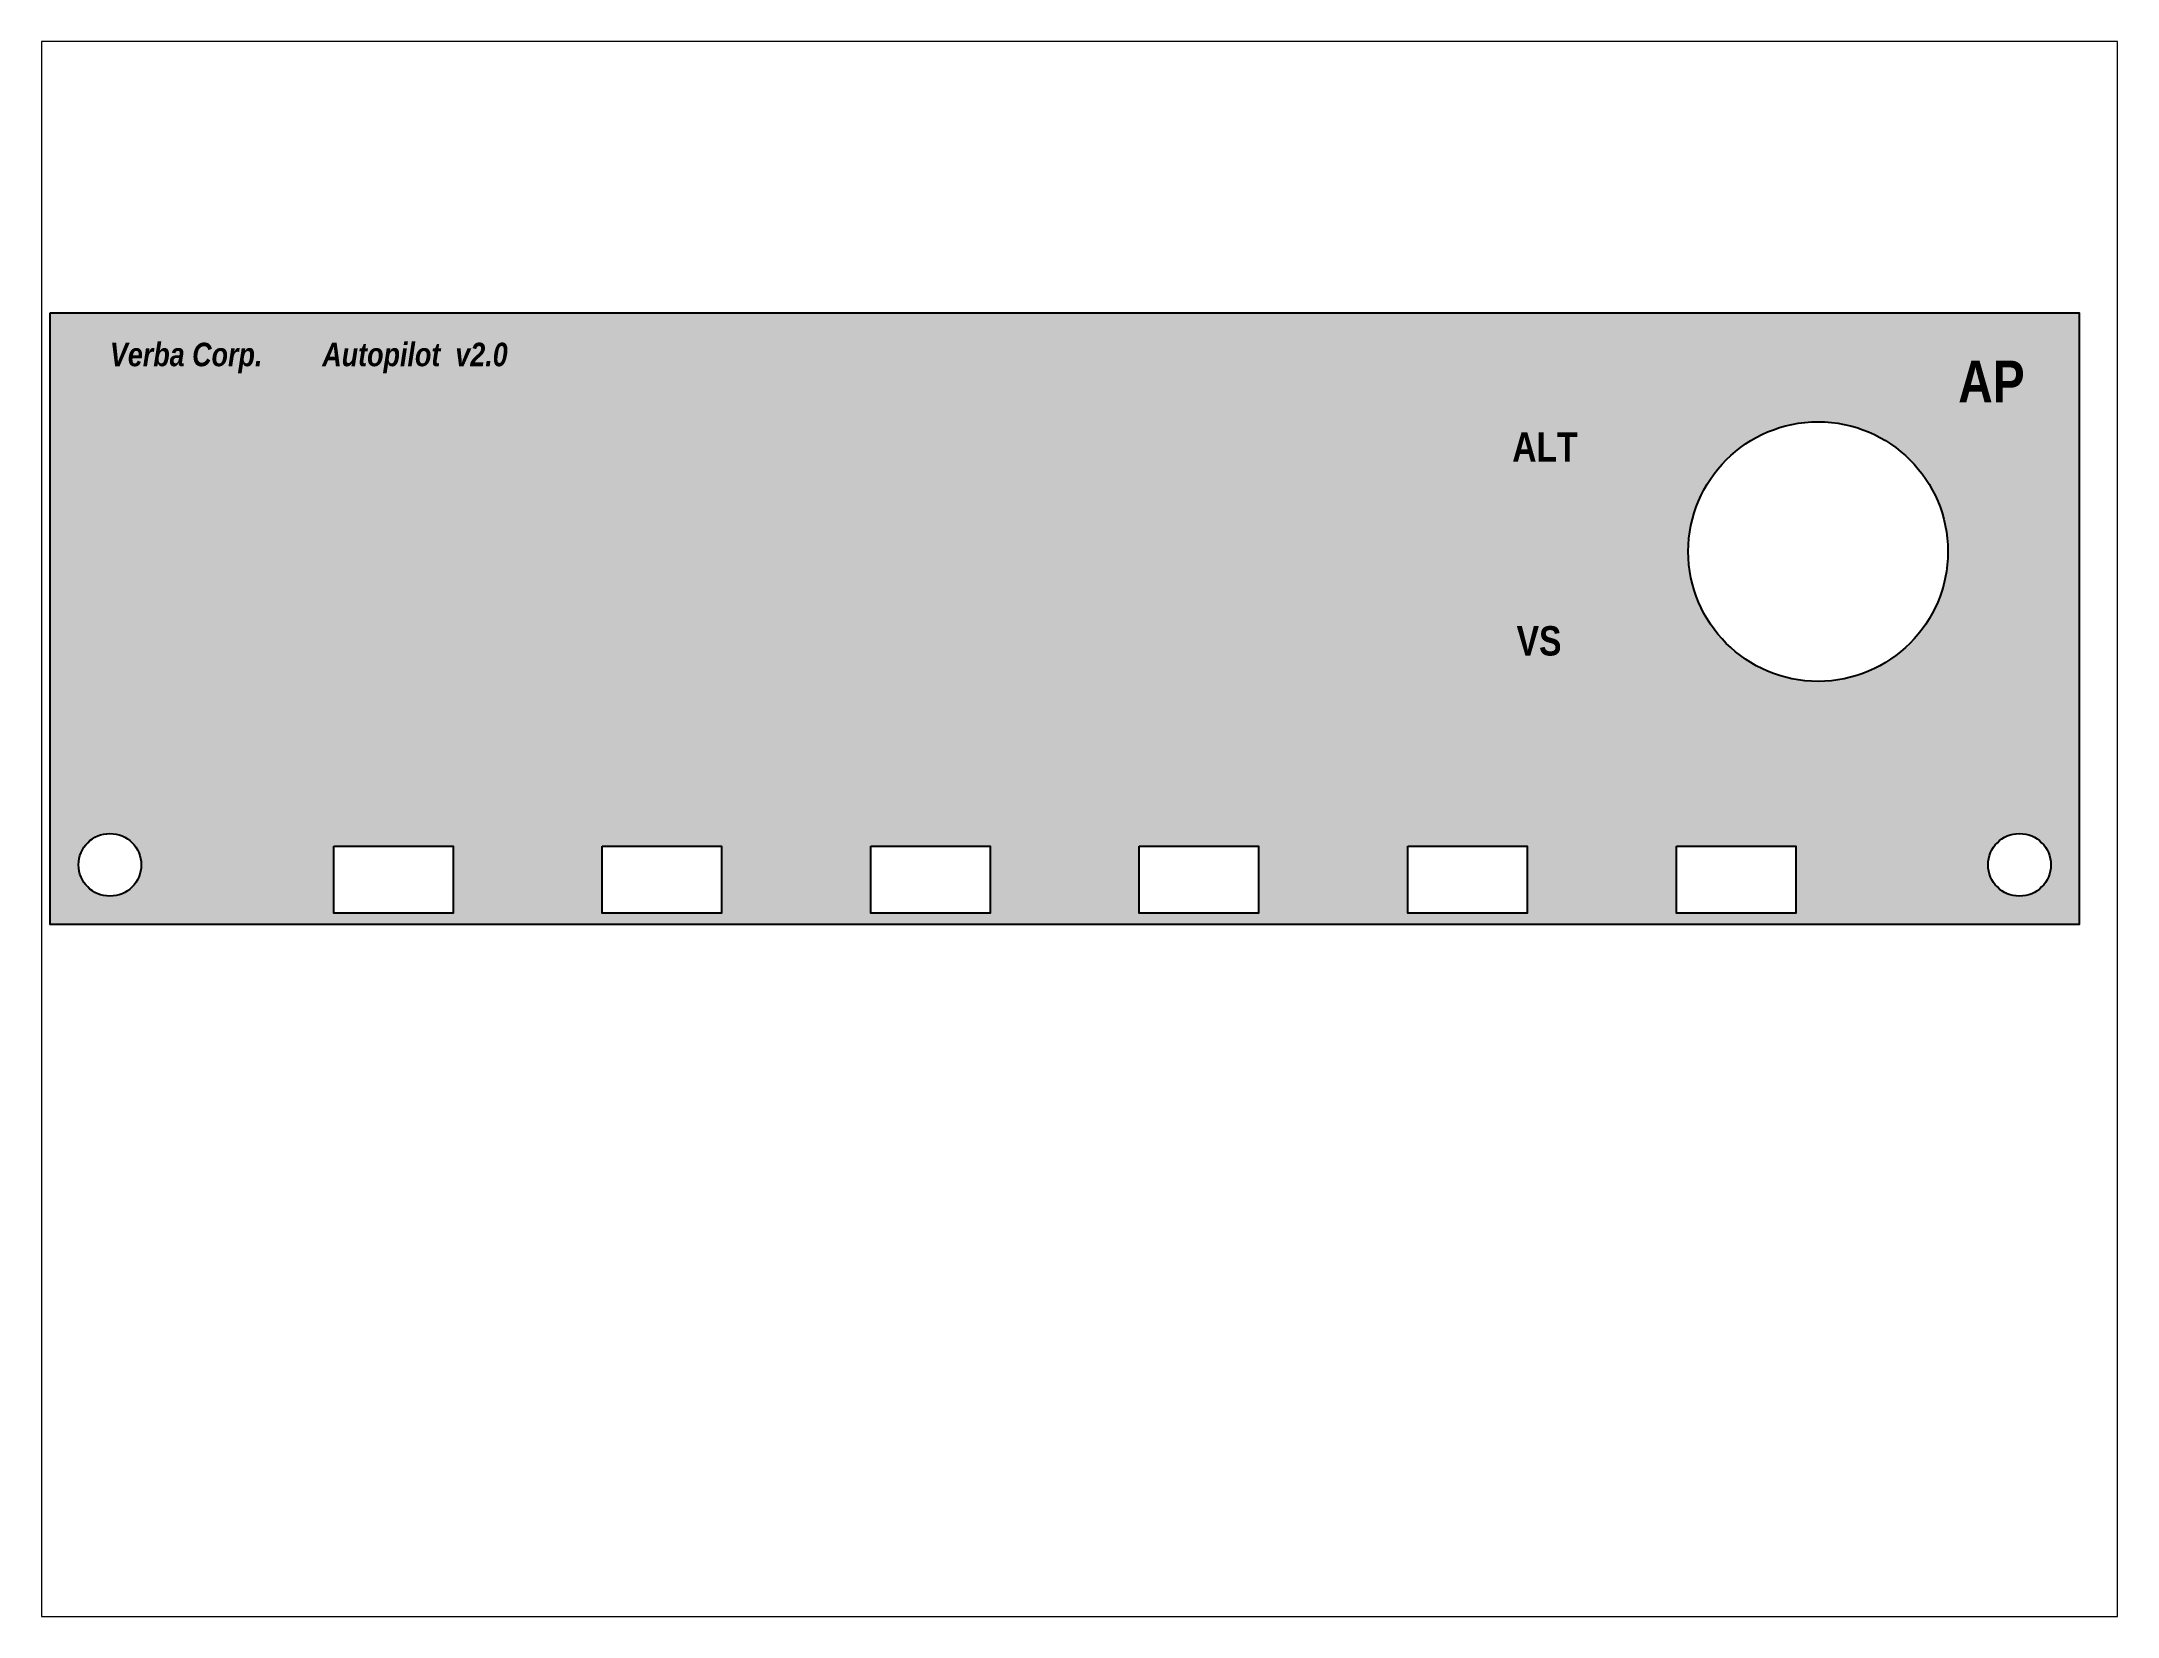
# Paper-space layout 'Layout1' of a CAD drawing. Header units: inches. Extents: x 26 to 231, y 20 to 176.
# The model-space entities are those that its viewports show. They can reach past a viewport. Long polylines and large blocks are cut down to what shows.
import ezdxf

# ---------------------------------------------------------------- set-up
doc = ezdxf.new("R2010")
doc.units = ezdxf.units.IN
doc.layers.add('hrany', color=1, linetype='Continuous', transparency=0.2)
doc.layers.add('text', color=255, linetype='Continuous')
doc.styles.get("Standard").update_dxf_attribs({"font": 'arial.ttf'})

msp = doc.modelspace()

# ---------------------------------------------------------------- hatches: boundary and pattern name
at = {"layer": 'hrany', "lineweight": -3}
h = msp.add_hatch(color=256, dxfattribs=at)
h.dxf.hatch_style = 1
h.paths.add_polyline_path([(6.8, 2.45), (0, 2.45), (0, 0.4), (6.8, 0.4)])
h.paths.add_polyline_path([(0.305, 0.6, -1), (0.095, 0.6, -1)], flags=16)
h.paths.add_polyline_path([(0.95, 0.6625), (1.35, 0.6625), (1.35, 0.4375), (0.95, 0.4375)], flags=16)
h.paths.add_polyline_path([(1.85, 0.6625), (2.25, 0.6625), (2.25, 0.4375), (1.85, 0.4375)], flags=16)
h.paths.add_polyline_path([(2.75, 0.6625), (3.15, 0.6625), (3.15, 0.4375), (2.75, 0.4375)], flags=16)
h.paths.add_polyline_path([(3.65, 0.6625), (4.05, 0.6625), (4.05, 0.4375), (3.65, 0.4375)], flags=16)
h.paths.add_polyline_path([(4.55, 0.6625), (4.95, 0.6625), (4.95, 0.4375), (4.55, 0.4375)], flags=16)
h.paths.add_polyline_path([(6.36, 1.65, -1), (5.49, 1.65, -1)], flags=16)
h.paths.add_polyline_path([(5.45, 0.6625), (5.85, 0.6625), (5.85, 0.4375), (5.45, 0.4375)], flags=16)
h.paths.add_polyline_path([(6.705, 0.6, -1), (6.495, 0.6, -1)], flags=16)

# ---------------------------------------------------------------- linework, layer by layer
msp.add_lwpolyline([(0, 2.45), (6.8, 2.45), (6.8, 0.4), (0, 0.4)], close=True, dxfattribs=at)
at = {"layer": 'hrany'}
for points in [[(0.95, 0.6625), (1.35, 0.6625), (1.35, 0.4375), (0.95, 0.4375)], [(1.85, 0.6625), (2.25, 0.6625), (2.25, 0.4375), (1.85, 0.4375)], [(2.75, 0.6625), (3.15, 0.6625), (3.15, 0.4375), (2.75, 0.4375)], [(3.65, 0.6625), (4.05, 0.6625), (4.05, 0.4375), (3.65, 0.4375)], [(4.55, 0.6625), (4.95, 0.6625), (4.95, 0.4375), (4.55, 0.4375)], [(5.45, 0.6625), (5.85, 0.6625), (5.85, 0.4375), (5.45, 0.4375)]]:
    msp.add_lwpolyline(points, close=True, dxfattribs=at)
at = {"layer": 'hrany', "lineweight": -3}
for centre, radius in [((5.925, 1.65), 0.435), ((0.2, 0.6), 0.105), ((6.6, 0.6), 0.105)]:
    msp.add_circle(centre, radius, dxfattribs=at)

# ---------------------------------------------------------------- texts
at = {"layer": 'text'}
for s, insert, char_height, attachment_point in [('{\\fArial Narrow|b1|i1|c0|p34;Verba Corp.        Autopilot  v2.0}', (0.2, 2.35), 0.07874, 1), ('{\\fArial Narrow|b1|i0|c0|p34; \\P AP}', (6.35, 2.15), 0.14, 7)]:
    msp.add_mtext(s, dxfattribs=dict(at, insert=insert, char_height=char_height, attachment_point=attachment_point))
at = {"layer": 'text', "color": 121, "char_height": 0.098425, "attachment_point": 1}
for s, insert in [('{\\fArial Narrow|b1|i0|c0|p34;\\C256;ALT}', (4.9, 2.05)), ('{\\fArial Narrow|b1|i0|c0|p34;\\C256;VS}', (4.9146, 1.4))]:
    msp.add_mtext(s, dxfattribs=dict(at, insert=insert))

psp = doc.layouts.get("Layout1")

# ---------------------------------------------------------------- viewports
at = {"layer": 'hrany', "lineweight": -3}
psp.add_viewport(center=(128.5, 97.5), size=(205.6, 156), view_center_point=(3.4496, 0.7201), view_height=5.279088, dxfattribs=at)

doc.saveas('drawing.dxf')
